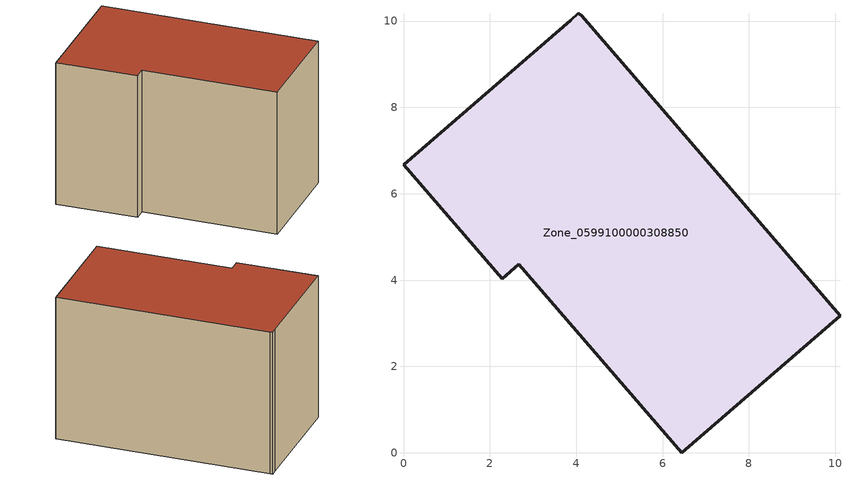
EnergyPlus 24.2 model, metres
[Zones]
Zone_0599100000308850
 floor ground (C_G): 3.87,10.02 4.05,10.18 4.13,10.12 10.11,3.18 6.45,0 2.67,4.37 2.29,4.03 0,6.67 z0
 wall outside (C_F): 0,6.67 2.29,4.03 2.67,4.37 6.45,0 10.11,3.18 4.13,10.12 4.05,10.18 3.87,10.02 0,6.67 z0:6.37
 roof outside (C_R): 4.05,10.18 3.87,10.02 0,6.67 2.29,4.03 2.67,4.37 6.45,0 10.11,3.18 4.13,10.12 z6.37
[BUILDING]
Pand.0599100000308850: North Axis=0; Terrain=City; Loads Convergence Tolerance Value=0.04; Temperature Convergence Tolerance Value=0.4; Solar Distribution=FullExterior; Maximum Number of Warmup Days=25; Minimum Number of Warmup Days=1
[Site:Location]
Rotterdam.The.Hague.AP_ZH_NLD Design_Conditions: Latitude=51.96; Longitude=4.45; Time Zone=1; Elevation=-4.5
[SITE:GROUNDTEMPERATURE:BUILDINGSURFACE]
18, 18, 18, 18, 18, 18, 18, 18, 18, 18, 18, 18
[MATERIAL] Thermal Absorptance=0.9; Solar Absorptance=0.7; Visible Absorptance=0.7
Name | Roughness | Thickness | Conductivity | Density | Specific Heat
G.TC.1946 | MediumSmooth | 0.15 | 1 | 540 | 1210
F.TC.1946 | Rough | 0.3 | 0.857143 | 1920 | 840
R.TC.1946 | MediumRough | 0.2 | 0.909091 | 1500 | 1000
[CONSTRUCTION]
C_G: G.TC.1946
C_F: F.TC.1946
C_R: R.TC.1946
[ZONE]
Zone_0599100000308850: Type=1; Multiplier=1; Ceiling Height=Autocalculate; Volume=Autocalculate; Floor Area=autocalculate; Part of Total Floor Area=Yes
[ZONEINFILTRATION:DESIGNFLOWRATE]
Infil_Zone_0599100000308850: Zone or ZoneList or Space or SpaceList=Zone_0599100000308850; Schedule=AlwaysOn; Design Flow Rate Calculation Method=Flow/Area; Flow Rate per Floor Area=0.003; Constant Term Coefficient=1; Temperature Term Coefficient=0; Velocity Term Coefficient=0; Velocity Squared Term Coefficient=0
[HVACTEMPLATE:ZONE:IDEALLOADSAIRSYSTEM]
Zone_0599100000308850: Maximum Heating Supply Air Temperature=50; Minimum Cooling Supply Air Temperature=13; Maximum Heating Supply Air Humidity Ratio=0.0156; Minimum Cooling Supply Air Humidity Ratio=0.0077; Heating Limit=NoLimit; Cooling Limit=NoLimit; Dehumidification Control Type=ConstantSensibleHeatRatio; Cooling Sensible Heat Ratio=0.7; Dehumidification Setpoint=60; Humidification Control Type=None; Humidification Setpoint=30; Outdoor Air Method=None; Outdoor Air Flow Rate per Person=0.00944; Outdoor Air Flow Rate per Zone Floor Area=0; Outdoor Air Flow Rate per Zone=0; Demand Controlled Ventilation Type=None; Outdoor Air Economizer Type=NoEconomizer; Heat Recovery Type=None; Sensible Heat Recovery Effectiveness=0.7; Latent Heat Recovery Effectiveness=0.65
[ZONECONTROL:THERMOSTAT]
ThermostatControl_Zone_0599100000308850: Zone or ZoneList=Zone_0599100000308850; Control Type Schedule=DualSetpointControlType; Control 1=Thermostat_Zone_0599100000308850; Temperature Difference Between Cutout And Setpoint=0
[THERMOSTATSETPOINT:DUALSETPOINT]
Thermostat_Zone_0599100000308850: Heating Setpoint Temperature Schedule=HeatingSetpoint_Zone_0599100000308850; Cooling Setpoint Temperature Schedule=CoolingSetpoint_Zone_0599100000308850
[SCHEDULE:COMPACT]
HeatingSetpoint_Zone_0599100000308850: Through: 12/31, For: AllDays, Until: 24:00, 21
CoolingSetpoint_Zone_0599100000308850: Through: 12/31, For: AllDays, Until: 24:00, 24
DualSetpointControlType: Through: 12/31, For: AllDays, Until: 24:00, 4
AlwaysOn: Through: 12/31, For: AllDays, Until: 24:00, 1
